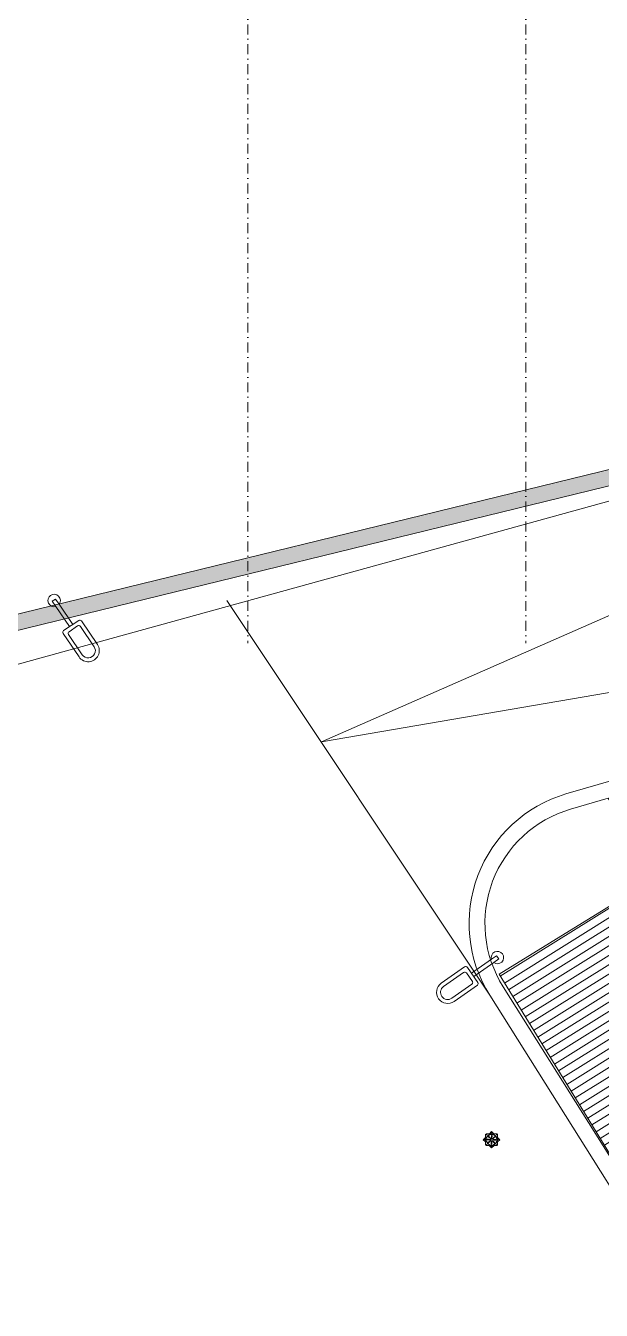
# Model space of a CAD drawing. Header units: metres. Extents: x -17822 to 152406, y -4219 to 19791.
# Drawn here: x 113741 to 115190, y 6949 to 10186 of the extents above; entities that cross this region are included whole.
import ezdxf

# ---------------------------------------------------------------- set-up
doc = ezdxf.new("R2010")
doc.units = ezdxf.units.M
doc.header["$LTSCALE"] = 100
doc.header["$MEASUREMENT"] = 0
doc.linetypes.add('DASHDOT2', pattern=[0.5, 0.25, -0.125, 0, -0.125])
doc.layers.get('0').update_dxf_attribs({"color": 9, "lineweight": 9})
for name, color, linetype, lineweight in [('06D', 9, 'Continuous', 9), ('09', 9, 'Continuous', 9), ('24', 9, 'DASHDOT2', 9)]:
    doc.layers.add(name, color=color, linetype=linetype, lineweight=lineweight)

# ---------------------------------------------------------------- blocks, each defined once
blk = doc.blocks.new('p-suzgec')
at = {"ltscale": 25}
for p, q in [((-21.10965004498212, 9.095e-13), (-15.45000000000072, 5.659650045004128)), ((-15.45000000000072, -5.659650045001398), (-21.10965004498212, 9.095e-13)), ((-15.45000000000072, 5.659650045004128), (-15.25, 5.859650045004855)), ((-15.45000000000072, -5.659650045001398), (-15.45000000000072, 5.659650045004128)), ((-13.25, 15.00000000000091), (-15.25, 13.00000000000091)), ((-15.25, 13.00000000000091), (-15.25, -12.99999999999909)), ((12.75, 15.00000000000091), (-13.25, 15.00000000000091)), ((-10.49204573235329, 1.197096556985343), (-3.392690966185909, 0.2624487707616936)), ((-6.109650044982118, 15.00000000000091), (-5.90965004498139, 15.20000000000164)), ((-5.893768782261759, 12.31870017218989), (-5.974186235293018, 12.51284507791206)), ((-5.90965004498139, 15.20000000000164), (-0.25, 20.85965004500486)), ((-5.90965004498139, 15.20000000000164), (5.409650045028684, 15.20000000000164)), ((-5.759735876508785, 11.9951161132858), (-5.893768782261759, 12.3187001721908)), ((-5.05030670277847, 12.89552851027656), (-4.969889249747211, 12.7013836045553)), ((-4.969889249747211, 12.7013836045553), (-4.835856343990599, 12.37779954565121)), ((-3.269797998480498, 0.2462696046241035), (-3.392690966185909, 0.2624487707616936)), ((-0.25, 0), (-0.5, 0)), ((-0.25, 20.85965004500486), (5.409650045028684, 15.20000000000164)), ((-0.25, 0), (-0.25, 0.25)), ((-0.25, 0), (0, 0)), ((-0.25, 0), (-0.25, -0.25)), ((-0.0037303953431547, 3.019797998473222), (0.0124487707398657, 3.142690966207737)), ((0.9470965569853432, 10.24204573236784), (0.0124487707398657, 3.142690966207737)), ((5.409650045028684, 15.20000000000164), (5.609650044982118, 15.00000000000091)), ((12.06870017219262, 5.64376878227722), (12.26284507792297, 5.724186235293018)), ((12.64552851030748, 4.800306702782108), (12.45138360457349, 4.71988924976631)), ((14.75, 13.00000000000091), (12.75, 15.00000000000091)), ((14.75, -12.99999999999909), (14.75, 13.00000000000091)), ((14.75, 5.859650045004855), (14.95000000000073, 5.659650045004128)), ((14.95000000000073, 5.659650045004128), (14.95000000000073, -5.659650045001398)), ((14.95000000000073, 5.659650045004128), (20.60965004498212, 9.095e-13)), ((20.60965004498212, 9.095e-13), (14.95000000000073, -5.659650045001398)), ((-15.25, -5.859650045002126), (-15.45000000000072, -5.659650045002308)), ((-15.25, -12.99999999999909), (-13.25, -14.99999999999909)), ((-13.25, -14.99999999999909), (12.75, -14.99999999999909)), ((-13.14552851026019, -4.800306702773923), (-12.95138360452984, -4.719889249758125)), ((-12.95138360452984, -4.719889249758125), (-12.62779954564758, -4.585856343992418)), ((-12.56870017219262, -5.643768782269944), (-12.76284507787932, -5.724186235285742)), ((-12.2451161132667, -5.509735876504237), (-12.56870017219262, -5.643768782269944)), ((-5.90965004498139, -15.19999999999891), (-6.109650044982118, -14.99999999999909)), ((5.409650045028684, -15.19999999999891), (-5.90965004498139, -15.19999999999891)), ((-0.25, -20.85965004500213), (-5.90965004498139, -15.19999999999891)), ((-1.447096556985343, -10.24204573236329), (-0.5124487707398658, -3.14269096620228)), ((-0.4962696046095516, -3.019797998468675), (-0.5124487707398658, -3.14269096620228)), ((5.409650045028684, -15.19999999999891), (-0.25, -20.85965004500213)), ((2.769797998480498, -0.2462696046186465), (2.892690966185909, -0.2624487707571461)), ((9.992045732353288, -1.197096556980795), (2.892690966185909, -0.2624487707571461)), ((4.469889249790867, -12.70138360454803), (4.335856343990599, -12.37779954564394)), ((4.55030670277847, -12.89552851026928), (4.469889249790867, -12.70138360454803)), ((5.259735876508785, -11.99511611327761), (5.393768782261759, -12.31870017218261)), ((5.393768782261759, -12.31870017218352), (5.474186235293018, -12.51284507790478)), ((5.609650044982118, -14.99999999999909), (5.409650045028684, -15.19999999999891)), ((12.75, -14.99999999999909), (14.75, -12.99999999999909)), ((14.95000000000073, -5.659650045002308), (14.75, -5.859650045002126))]:
    blk.add_line(p, q, dxfattribs=at)
for centre, radius in [((-17.92766952966485, 9.095e-13), 0.4000000000000008), ((-17.92766952966485, 9.095e-13), 0.3580950766099034), ((-0.25, 3.638e-12), 14.29999999999999), ((-12.75, 12.50000000000091), 0.3), ((-0.25, 17.67766952966485), 0.4000000000000008), ((-0.25, 17.67766952966485), 0.3580950766099034), ((12.25, 12.50000000000091), 0.3), ((17.42766952966485, 9.095e-13), 0.4000000000000007), ((17.42766952966485, 9.095e-13), 0.3580950766099034), ((-12.75, -12.49999999999909), 0.3), ((-0.25, -17.67766952966212), 0.4000000000000008), ((-0.25, -17.67766952966303), 0.3580950766099034), ((12.25, -12.49999999999909), 0.3)]:
    blk.add_circle(centre, radius, dxfattribs=at)
for centre, radius, start, end in [((-0.25, 3.638e-12), 13.54999999999999, 114.6147155052263, 200.3852844985426), ((-0.25, 5.457000000000001e-12), 13.7599999999984, 110.417572820394, 114.5824271695058), ((-0.25, 5.457000000000001e-12), 13.69999999999724, 110.4084486708165, 114.5915513307097), ((-0.25, 3.638e-12), 13.25238115423705, 110.3377704009891, 114.662229603447), ((-0.25, 3.638e-12), 13.1999999999999, 110.3291859899087, 114.6708140010805), ((-0.25, 3.638e-12), 13.54999999999999, 24.61471550310444, 110.3852845044589), ((-0.25, 3.638e-12), 13.55, 294.6147155052263, 20.38528449854262), ((-0.25, 3.638e-12), 13.1999999999999, 20.32918599355558, 24.67081400469464), ((-0.25, 4.5475e-12), 13.252381154235, 20.33777040741776, 24.66222959722354), ((-0.25, 3.638e-12), 13.70000000000007, 20.40844866049673, 24.59155133977938), ((-0.25, 3.638e-12), 13.76000000000045, 20.41757282469414, 24.5824271715112), ((-0.25, 3.638e-12), 13.75999999999951, 200.4175728246941, 204.5824271715112), ((-0.25, 2.7285e-12), 13.69999999999724, 200.4084486604968, 204.5915513397793), ((-0.25, 3.638e-12), 13.25238115423775, 200.3377704074178, 204.6622295972235), ((-0.25, 3.638e-12), 13.19999999999993, 200.3291859935556, 204.6708140046947), ((-0.25, 3.638e-12), 13.54999999999999, 204.6147155031045, 290.385284504459), ((-0.25, 3.638e-12), 13.1999999999999, 290.3291859899087, 294.6708140010806), ((-0.25, 3.638e-12), 13.25238115423766, 290.3377704009891, 294.662229603447), ((-0.25, 3.638e-12), 13.6999999999992, 290.4084486708165, 294.5915513307097), ((-0.25, 3.638e-12), 13.75999999999945, 290.4175728203941, 294.5824271695058)]:
    blk.add_arc(centre, radius, start, end, dxfattribs=at)
for points, knots in [([(-10.46928606615256, -0.3026083914064657), (-10.56732460362764, -0.3053490773854719), (-10.6722236912683, -0.2878953862946218), (-10.86589724267833, -0.2104036031514624), (-10.95459624538125, -0.1501680073379248), (-11.09332100753818, -0.0094831150026948), (-11.15235923216824, 0.0796205597216613), (-11.22762912516555, 0.2747618499233795), (-11.24385338486172, 0.3808014860132971), (-11.2352074899245, 0.5788250360310486), (-11.20980300521478, 0.6830471218891035), (-11.11781185278596, 0.8708856371349611), (-11.05123238950182, 0.954504725161314), (-10.90077402060706, 1.082563609319549), (-10.80716266632225, 1.134839363046012), (-10.60749553441928, 1.195149470398973), (-10.50150064076297, 1.203397894883892), (-10.40409285239729, 1.192134245182387)], [2.169267774827236, 2.169267774827236, 2.169267774827236, 2.169267774827236, 2.468106939247626, 2.468106939247626, 2.768207167394642, 2.768207167394642, 3.065525473568619, 3.065525473568619, 3.362843779742595, 3.362843779742595, 3.66016208591657, 3.66016208591657, 3.957480392090545, 3.957480392090545, 4.257580620237561, 4.257580620237561, 4.556349938830072, 4.556349938830072, 4.556349938830072, 4.556349938830072]), ([(-7.690102921893412, 7.012150030668634), (-7.7613645941492, 7.079535787674103), (-7.823197827070544, 7.166052267220948), (-7.905350743232702, 7.357795114112379), (-7.925477411270549, 7.463107778654375), (-7.924091389962995, 7.660680240111105), (-7.902831906314532, 7.76543238170143), (-7.818070028442889, 7.956641963049151), (-7.754560966743155, 8.043095592849568), (-7.6084236007664, 8.177005816980454), (-7.516763773652201, 8.232738277215503), (-7.318894318119419, 8.300512597431405), (-7.212687903920594, 8.312561431635004), (-7.015746465651318, 8.296722604087336), (-6.912588702281938, 8.267493920629931), (-6.728757033451984, 8.168953623544438), (-6.647974808467553, 8.099836432354095), (-6.5870617039036, 8.022994121605734)], [2.169267774827237, 2.169267774827237, 2.169267774827237, 2.169267774827237, 2.468106939247627, 2.468106939247627, 2.768207167394643, 2.768207167394643, 3.065525473568619, 3.065525473568619, 3.362843779742594, 3.362843779742594, 3.660162085916569, 3.660162085916569, 3.957480392090544, 3.957480392090544, 4.257580620237561, 4.257580620237561, 4.556349938830071, 4.556349938830071, 4.556349938830071, 4.556349938830071]), ([(-3.468189580551551, 0.3901081838366735), (-3.467733072535338, 0.3900553960020261), (-3.467277114046737, 0.3900013961356308), (-3.466821718215214, 0.3899461926184813), (-3.437212401255237, 0.3863569230124995), (-3.406182339182123, 0.3768891133440775), (-3.350107435835525, 0.3466170273277385), (-3.325063247746584, 0.3258101064066068), (-3.286688151583803, 0.280251024167228), (-3.270521014557743, 0.2524370738501602), (-3.25009845909517, 0.1926051041818937), (-3.245846746209281, 0.1605853841356293), (-3.248442583251744, 0.1011309400646496), (-3.255468819617817, 0.0696036259168977), (-3.281028360874188, 0.0117792779492447), (-3.29955812254775, -0.0145197730553264), (-3.341757925554702, -0.0565608792230705), (-3.368520255571638, -0.0751058787136572), (-3.427020163089764, -0.1003755204546906), (-3.458757320418953, -0.107102854140976), (-3.494906053318119, -0.1083094372770574), (-3.501333430594968, -0.1082818879949627), (-3.507811567000317, -0.1079990464531875)], [-0.001398503542098, -0.001398503542098, -0.001398503542098, -0.001398503542098, 0, 0, 0, 0.0909291013476903, 0.0909291013476903, 0.1818582026953806, 0.1818582026953806, 0.2711248308511078, 0.2711248308511078, 0.360391459006835, 0.360391459006835, 0.4496580871625623, 0.4496580871625623, 0.5389247153182894, 0.5389247153182894, 0.6298538166659796, 0.6298538166659796, 0.7207829180136698, 0.7207829180136698, 0.7401198426695906, 0.7401198426695906, 0.7401198426695906, 0.7401198426695906]), ([(-2.249755533317511, 2.55145181773696), (-2.249470060087332, 2.551091691197143), (-2.249185832450166, 2.550731096196614), (-2.248902853716572, 2.550370047927572), (-2.230503901744668, 2.526895102228081), (-2.215257086885685, 2.498258782501579), (-2.197011739808658, 2.437202240796069), (-2.194015539436804, 2.404780610694615), (-2.199095384730753, 2.345430183973803), (-2.207330925390124, 2.3143308588742), (-2.235197589405288, 2.257582339924738), (-2.25483253551647, 2.231934563717913), (-2.29870871012099, 2.191729457151268), (-2.325970187132043, 2.174404578888243), (-2.384931500630045, 2.151589915259137), (-2.416630258085206, 2.146096198092891), (-2.476197576150299, 2.146208413690146), (-2.508234696135332, 2.152018943839721), (-2.56746871247742, 2.175516290128143), (-2.594667214900255, 2.193200905996491), (-2.621081412165949, 2.217908737056859), (-2.625606773981417, 2.222473059415278), (-2.629987508942576, 2.227253792732881)], [-0.0013985035420983, -0.0013985035420983, -0.0013985035420983, -0.0013985035420983, 0, 0, 0, 0.0909291013476902, 0.0909291013476902, 0.1818582026953803, 0.1818582026953803, 0.2711248308511076, 0.2711248308511076, 0.3603914590068348, 0.3603914590068348, 0.4496580871625623, 0.4496580871625623, 0.5389247153182897, 0.5389247153182897, 0.62985381666598, 0.62985381666598, 0.7207829180136703, 0.7207829180136703, 0.7401198426695902, 0.7401198426695902, 0.7401198426695902, 0.7401198426695902]), ([(-0.5526083914082847, 10.2192860661753), (-0.555349077378196, 10.31732460362218), (-0.5378953862928029, 10.42222369127557), (-0.4604036031305441, 10.61589724269288), (-0.4001680073342869, 10.7045962453667), (-0.2594831150017853, 10.84332100757365), (-0.1703794402528729, 10.90235923217369), (0.0247618499197415, 10.97762912517009), (0.1308014859896502, 10.9938533848599), (0.3288250360637903, 10.98520748994815), (0.4330471219036554, 10.95980300522024), (0.6208856371231378, 10.86781185280324), (0.7045047251522192, 10.80123238952001), (0.8325636093504726, 10.6507740206307), (0.8848393630687496, 10.55716266634772), (0.9451494704007928, 10.35749553441656), (0.9533978948820732, 10.25150064075751), (0.9421342452042154, 10.15409285243368)], [2.169267774827236, 2.169267774827236, 2.169267774827236, 2.169267774827236, 2.468106939247626, 2.468106939247626, 2.768207167394642, 2.768207167394642, 3.065525473568616, 3.065525473568616, 3.362843779742592, 3.362843779742592, 3.660162085916569, 3.660162085916569, 3.957480392090545, 3.957480392090545, 4.257580620237561, 4.257580620237561, 4.556349938830072, 4.556349938830072, 4.556349938830072, 4.556349938830072]), ([(0.1401081838630489, 3.218189580550642), (0.1400553959902027, 3.21773307254898), (0.1400013961356308, 3.217277114074931), (0.1399461926412187, 3.216821718233403), (0.1363569230306894, 3.187212401255237), (0.1268891133368015, 3.156182339190308), (0.0966170273241005, 3.100107435855533), (0.0758101064238872, 3.07506324777205), (0.0302510241963319, 3.036688151610178), (0.0024370738756261, 3.020521014591395), (-0.0573948957971879, 3.000098459116088), (-0.0894146158825606, 2.995846746205643), (-0.1488690599326219, 2.998442583293581), (-0.1803963740821928, 3.005468819636007), (-0.2382207220434793, 3.031028360878735), (-0.2645197730525979, 3.049558122558663), (-0.3065608792021521, 3.091757925545607), (-0.3251058787100192, 3.118520255578914), (-0.3503755204365007, 3.177020163118868), (-0.357102854130062, 3.208757320413496), (-0.3583094372879714, 3.24490605333267), (-0.3582818879731349, 3.251333430631348), (-0.3579990464277216, 3.257811566986674)], [-0.0013985035420976, -0.0013985035420976, -0.0013985035420976, -0.0013985035420976, 0, 0, 0, 0.0909291013476903, 0.0909291013476903, 0.1818582026953805, 0.1818582026953805, 0.2711248308511078, 0.2711248308511078, 0.3603914590068352, 0.3603914590068352, 0.4496580871625627, 0.4496580871625627, 0.5389247153182901, 0.5389247153182901, 0.6298538166659801, 0.6298538166659801, 0.7207829180136702, 0.7207829180136702, 0.7401198426695911, 0.7401198426695911, 0.7401198426695911, 0.7401198426695911]), ([(2.301451817758788, 1.999755533368443), (2.301091691198962, 1.999470060100065), (2.300731096183881, 1.99918583244289), (2.300370047938486, 1.998902853736581), (2.276895102251728, 1.980503901793781), (2.248258782503398, 1.965257086905694), (2.187202240806072, 1.947011739806839), (2.154780610697343, 1.94401553946227), (2.095430183970165, 1.949095384733482), (2.064330858876928, 1.95733092539649), (2.007582339923828, 1.985197589414383), (1.981934563722461, 2.004832535560126), (1.94172945716491, 2.048708710142818), (1.924404578887333, 2.075970187132952), (1.901589915250951, 2.134931500635502), (1.896096198121085, 2.16663025807793), (1.896208413691056, 2.226197576193953), (1.902018943848815, 2.25823469613806), (1.925516290124505, 2.317468712490153), (1.943200905992853, 2.344667214898436), (1.967908737064135, 2.371081412195053), (1.972473059409821, 2.375606773983236), (1.977253792712872, 2.379987508958038)], [-0.0013985035420974, -0.0013985035420974, -0.0013985035420974, -0.0013985035420974, 0, 0, 0, 0.0909291013476903, 0.0909291013476903, 0.1818582026953806, 0.1818582026953806, 0.2711248308511081, 0.2711248308511081, 0.3603914590068356, 0.3603914590068356, 0.4496580871625627, 0.4496580871625627, 0.5389247153182897, 0.5389247153182897, 0.6298538166659798, 0.6298538166659798, 0.7207829180136698, 0.7207829180136698, 0.7401198426695906, 0.7401198426695906, 0.7401198426695906, 0.7401198426695906]), ([(2.968189580551551, -0.3901081838275786), (2.967733072582632, -0.3900553959929311), (2.967277114094031, -0.3900013961274453), (2.966821718262509, -0.3899461926093863), (2.937212401255237, -0.3863569230034045), (2.906182339182123, -0.3768891133349825), (2.850107435882819, -0.3466170273186435), (2.825063247793877, -0.3258101063975118), (2.786688151583803, -0.2802510241590426), (2.770521014601399, -0.2524370738410653), (2.75009845909517, -0.1926051041737082), (2.74584674620928, -0.1605853841265343), (2.748442583299038, -0.1011309400564642), (2.755468819661473, -0.0696036259078028), (2.781028360874188, -0.0117792779401498), (2.79955812254775, 0.0145197730644213), (2.841757925554702, 0.05656087923125599), (2.868520255571638, 0.0751058787227521), (2.927020163089764, 0.100375520462876), (2.958757320418953, 0.1071028541500709), (2.994906053318119, 0.1083094372861524), (3.001333430642262, 0.1082818880040577), (3.007811567000317, 0.1079990464622824)], [-0.0013985035420981, -0.0013985035420981, -0.0013985035420981, -0.0013985035420981, 0, 0, 0, 0.0909291013476898, 0.0909291013476898, 0.1818582026953796, 0.1818582026953796, 0.2711248308511073, 0.2711248308511073, 0.360391459006835, 0.360391459006835, 0.4496580871625626, 0.4496580871625626, 0.5389247153182902, 0.5389247153182902, 0.6298538166659802, 0.6298538166659802, 0.7207829180136704, 0.7207829180136704, 0.7401198426695906, 0.7401198426695906, 0.7401198426695906, 0.7401198426695906]), ([(6.762150030677731, 7.440102921889774), (6.829535787692293, 7.511364594176484), (6.9160522672355, 7.573197827068725), (7.107795114116014, 7.655350743266353), (7.213107778690755, 7.675477411273277), (7.410680240114742, 7.674091389966633), (7.515432381722348, 7.652831906304527), (7.706641963031871, 7.568070028470174), (7.793095592875033, 7.504560966763165), (7.927005816996825, 7.358423600789138), (7.982738277223687, 7.26676377370677), (8.050512597430497, 7.068894318123966), (8.062561431666836, 6.962687903968799), (8.046722604100067, 6.765746465661322), (8.01749392063357, 6.662588702301036), (7.918953623528067, 6.478757033448347), (7.849836432375013, 6.397974808483922), (7.772994121631199, 6.3370617039036)], [2.169267774827235, 2.169267774827235, 2.169267774827235, 2.169267774827235, 2.468106939247627, 2.468106939247627, 2.768207167394643, 2.768207167394643, 3.065525473568619, 3.065525473568619, 3.362843779742595, 3.362843779742595, 3.660162085916571, 3.660162085916571, 3.957480392090547, 3.957480392090547, 4.257580620237563, 4.257580620237563, 4.556349938830074, 4.556349938830074, 4.556349938830074, 4.556349938830074]), ([(9.969286066152563, 0.3026083914146511), (10.06732460362764, 0.3053490773936573), (10.1722236912683, 0.2878953863018978), (10.36589724267833, 0.2104036031596479), (10.45459624538125, 0.1501680073461102), (10.59332100758183, 0.0094831150108803), (10.65235923216824, -0.0796205597143853), (10.72762912521284, -0.274761849915194), (10.74385338486172, -0.3808014860060211), (10.7352074899718, -0.5788250360237726), (10.70980300521478, -0.683047121880918), (10.61781185283325, -0.8708856371267756), (10.55123238954547, -0.9545047251531286), (10.40077402060706, -1.082563609312273), (10.30716266636591, -1.134839363037826), (10.10749553441928, -1.195149470391697), (10.00150064076297, -1.203397894875706), (9.904092852444592, -1.192134245175111)], [2.169267774827239, 2.169267774827239, 2.169267774827239, 2.169267774827239, 2.468106939247626, 2.468106939247626, 2.768207167394643, 2.768207167394643, 3.065525473568619, 3.065525473568619, 3.362843779742594, 3.362843779742594, 3.66016208591657, 3.66016208591657, 3.957480392090547, 3.957480392090547, 4.257580620237561, 4.257580620237561, 4.556349938830072, 4.556349938830072, 4.556349938830072, 4.556349938830072]), ([(-7.262150030677731, -7.440102921881588), (-7.329535787644999, -7.511364594169207), (-7.416052267188205, -7.573197827060539), (-7.607795114068722, -7.655350743258167), (-7.713107778643462, -7.675477411265093), (-7.910680240114742, -7.674091389959358), (-8.015432381722349, -7.65283190629634), (-8.20664196303187, -7.568070028462897), (-8.293095592827738, -7.504560966754979), (-8.427005816949531, -7.358423600780952), (-8.482738277176395, -7.266763773698585), (-8.550512597430497, -7.06889431811669), (-8.562561431619542, -6.962687903960612), (-8.546722604056413, -6.765746465653138), (-8.51749392063357, -6.66258870229285), (-8.418953623528067, -6.478757033440161), (-8.34983643232772, -6.397974808475738), (-8.272994121583906, -6.337061703896325)], [2.169267774827236, 2.169267774827236, 2.169267774827236, 2.169267774827236, 2.468106939247626, 2.468106939247626, 2.768207167394642, 2.768207167394642, 3.065525473568618, 3.065525473568618, 3.362843779742593, 3.362843779742593, 3.66016208591657, 3.66016208591657, 3.957480392090547, 3.957480392090547, 4.257580620237563, 4.257580620237563, 4.556349938830072, 4.556349938830072, 4.556349938830072, 4.556349938830072]), ([(-2.801451817715134, -1.999755533360257), (-2.801091691198962, -1.99947006009188), (-2.800731096183881, -1.999185832433795), (-2.80037004789483, -1.998902853727486), (-2.776895102208072, -1.980503901784686), (-2.748258782456105, -1.965257086897508), (-2.687202240806072, -1.947011739797744), (-2.654780610697344, -1.944015539454085), (-2.595430183970165, -1.949095384724387), (-2.564330858876928, -1.957330925388305), (-2.507582339923828, -1.985197589405288), (-2.481934563722461, -2.00483253555194), (-2.441729457117617, -2.048708710133723), (-2.424404578887333, -2.075970187124767), (-2.401589915250951, -2.134931500626407), (-2.396096198073792, -2.166630258068835), (-2.396208413643762, -2.226197576184858), (-2.402018943801522, -2.258234696128965), (-2.425516290124505, -2.317468712481058), (-2.443200905992853, -2.344667214889341), (-2.467908737016841, -2.371081412185958), (-2.472473059409821, -2.37560677397505), (-2.477253792712872, -2.379987508948943)], [-0.0013985035420968, -0.0013985035420968, -0.0013985035420968, -0.0013985035420968, 0, 0, 0, 0.09092910134769, 0.09092910134769, 0.18185820269538, 0.18185820269538, 0.2711248308511075, 0.2711248308511075, 0.3603914590068351, 0.3603914590068351, 0.4496580871625629, 0.4496580871625629, 0.5389247153182906, 0.5389247153182906, 0.6298538166659805, 0.6298538166659805, 0.7207829180136704, 0.7207829180136704, 0.74011984266959, 0.74011984266959, 0.74011984266959, 0.74011984266959]), ([(0.0526083914082847, -10.21928606616711), (0.055349077378196, -10.31732460361491), (0.0378953863400966, -10.42222369126739), (-0.0395963968258002, -10.6158972426856), (-0.0998319926220575, -10.70459624535942), (-0.2405168849509209, -10.84332100756546), (-0.3296205596998334, -10.90235923216551), (-0.5247618499197415, -10.97762912516191), (-0.6308014859896502, -10.99385338485262), (-0.8288250360164965, -10.98520748994087), (-0.9330471218563616, -10.95980300521205), (-1.120885637123137, -10.86781185279597), (-1.204504725152219, -10.80123238951182), (-1.332563609303178, -10.65077402062252), (-1.384839363025093, -10.55716266634044), (-1.445149470353499, -10.35749553440837), (-1.453397894882073, -10.25150064074932), (-1.442134245160559, -10.15409285242549)], [2.169267774827236, 2.169267774827236, 2.169267774827236, 2.169267774827236, 2.468106939247626, 2.468106939247626, 2.768207167394642, 2.768207167394642, 3.065525473568619, 3.065525473568619, 3.362843779742594, 3.362843779742594, 3.660162085916569, 3.660162085916569, 3.957480392090545, 3.957480392090545, 4.257580620237561, 4.257580620237561, 4.556349938830071, 4.556349938830071, 4.556349938830071, 4.556349938830071]), ([(-0.6401081838193932, -3.218189580541547), (-0.6400553959902027, -3.217733072539886), (-0.6400013960883371, -3.217277114065836), (-0.639946192597563, -3.216821718224308), (-0.6363569229833957, -3.187212401247052), (-0.6268891133368016, -3.156182339181214), (-0.5966170273241005, -3.100107435846439), (-0.5758101063765935, -3.075063247763864), (-0.5302510241526761, -3.036688151601993), (-0.5024370738319704, -3.020521014583209), (-0.4426051041591564, -3.000098459106993), (-0.4105853841174394, -2.995846746197457), (-0.3511309400200844, -2.998442583285395), (-0.3196036259178072, -3.005468819627822), (-0.2617792779128649, -3.031028360870549), (-0.2354802269037464, -3.049558122550478), (-0.1934391207541921, -3.091757925536512), (-0.1748941212426871, -3.118520255570729), (-0.1496244795162056, -3.177020163109773), (-0.1428971458226442, -3.208757320404402), (-0.1416905627120286, -3.244906053323575), (-0.1417181119795714, -3.251333430623162), (-0.1420009535286226, -3.257811566978488)], [-0.0013985035420976, -0.0013985035420976, -0.0013985035420976, -0.0013985035420976, 0, 0, 0, 0.0909291013476901, 0.0909291013476901, 0.1818582026953802, 0.1818582026953802, 0.2711248308511076, 0.2711248308511076, 0.3603914590068349, 0.3603914590068349, 0.4496580871625624, 0.4496580871625624, 0.5389247153182898, 0.5389247153182898, 0.62985381666598, 0.62985381666598, 0.7207829180136702, 0.7207829180136702, 0.740119842669591, 0.740119842669591, 0.740119842669591, 0.740119842669591]), ([(1.749755533364805, -2.551451817727866), (1.749470060130988, -2.551091691188049), (1.749185832450166, -2.550731096187519), (1.748902853716572, -2.550370047918477), (1.730503901791962, -2.526895102218986), (1.715257086929341, -2.498258782492484), (1.697011739808658, -2.437202240787884), (1.694015539484098, -2.40478061068552), (1.699095384778047, -2.345430183965618), (1.707330925390124, -2.314330858866014), (1.735197589405288, -2.257582339916552), (1.754832535563764, -2.231934563708819), (1.798708710168284, -2.191729457143082), (1.825970187132043, -2.174404578880057), (1.884931500630045, -2.151589915250951), (1.916630258085206, -2.146096198084705), (1.976197576197591, -2.146208413681961), (2.008234696135332, -2.152018943831535), (2.06746871247742, -2.175516290119048), (2.094667214900255, -2.193200905987396), (2.121081412209605, -2.217908737048674), (2.125606773981417, -2.222473059406183), (2.12998750898987, -2.227253792724695)], [-0.001398503542097, -0.001398503542097, -0.001398503542097, -0.001398503542097, 0, 0, 0, 0.0909291013476904, 0.0909291013476904, 0.1818582026953808, 0.1818582026953808, 0.2711248308511082, 0.2711248308511082, 0.3603914590068356, 0.3603914590068356, 0.4496580871625637, 0.4496580871625637, 0.5389247153182916, 0.5389247153182916, 0.6298538166659814, 0.6298538166659814, 0.7207829180136712, 0.7207829180136712, 0.7401198426695922, 0.7401198426695922, 0.7401198426695922, 0.7401198426695922]), ([(7.190102921893412, -7.01215003066045), (7.261364594196492, -7.079535787666828), (7.323197827070544, -7.166052267212763), (7.405350743279996, -7.357795114104192), (7.425477411270549, -7.463107778647099), (7.424091389962995, -7.660680240102919), (7.402831906314532, -7.765432381693244), (7.318070028490182, -7.956641963040965), (7.25456096679045, -8.043095592842292), (7.108423600810057, -8.177005816973177), (7.016763773699495, -8.232738277208227), (6.818894318119419, -8.300512597423221), (6.712687903967888, -8.312561431627728), (6.515746465651318, -8.296722604080058), (6.412588702329231, -8.267493920621746), (6.228757033451984, -8.168953623536252), (6.147974808467553, -8.099836432345908), (6.0870617039036, -8.022994121597547)], [2.169267774827236, 2.169267774827236, 2.169267774827236, 2.169267774827236, 2.468106939247625, 2.468106939247625, 2.768207167394641, 2.768207167394641, 3.065525473568616, 3.065525473568616, 3.362843779742593, 3.362843779742593, 3.660162085916569, 3.660162085916569, 3.957480392090544, 3.957480392090544, 4.257580620237561, 4.257580620237561, 4.556349938830071, 4.556349938830071, 4.556349938830071, 4.556349938830071])]:
    blk.add_open_spline(points, degree=3, knots=knots, dxfattribs=at)
for points, weights in [([(-10.40409285239729, 1.192134245182387), (-5.137961372733116, 0.5831905324957916), (-3.468189580551551, 0.3901081838366735)], [1.043571220722654, 1.194704331472031, 1]), ([(-2.629987508942576, 2.227253792732881), (-3.853269404593447, 3.384001507533867), (-7.690102921893412, 7.012150030668634)], [1, 1.192890122442924, 1.043369591779915]), ([(-6.5870617039036, 8.022994121605734), (-3.29393265312683, 3.868688613823906), (-2.249755533317511, 2.55145181773696)], [1.043571221280278, 1.194704334353847, 1]), ([(-0.3579990464277216, 3.257811566986674), (-0.4050458169076592, 4.94074664376967), (-0.5526083914082847, 10.2192860661753)], [1, 1.192890122297644, 1.043369591750457]), ([(0.9421342452042154, 10.15409285243368), (0.3331905324957916, 4.887961372754035), (0.1401081838630489, 3.218189580550642)], [1.043571220429301, 1.194704329934248, 1]), ([(1.977253792712872, 2.379987508958038), (3.1340015070964, 3.603269404147794), (6.762150030677731, 7.440102921889774)], [1, 1.192890120171966, 1.043369591338578]), ([(7.772994121631199, 6.3370617039036), (3.61868861243056, 3.043932652093643), (2.301451817758788, 1.999755533368443)], [1.043571220057412, 1.194704328018913, 1]), ([(11.745116113314, 5.509735876511513), (11.90479123769182, 5.575875478612941), (12.06870017219262, 5.64376878227722)], [1.025547445254197, 1.012779980401008, 1]), ([(12.45138360457349, 4.71988924976631), (12.28747467007633, 4.651995946097487), (12.12779954564757, 4.585856344000604)], [1, 1.012779980401774, 1.025547445255728]), ([(-3.507811567000317, -0.1079990464531875), (-5.190746644744649, -0.1550458169504054), (-10.46928606615256, -0.3026083914064657)], [1, 1.192890124490874, 1.043369592179161]), ([(-8.272994121583906, -6.337061703896325), (-4.118688613409176, -3.04393265285762), (-2.801451817715134, -1.999755533359348)], [1.043571220942109, 1.194704332602387, 1]), ([(-2.477253792712872, -2.379987508948943), (-3.634001507609355, -3.603269404687125), (-7.262150030677731, -7.440102921881588)], [1, 1.192890123265694, 1.0433695919387]), ([(-1.442134245160559, -10.15409285242549), (-0.8331905324957914, -4.887961373042343), (-0.6401081838193932, -3.218189580541547)], [1.043571221026345, 1.194704333048303, 1]), ([(-0.1420009535286226, -3.257811566977578), (-0.0949541830923408, -4.940746641929763), (0.0526083914082847, -10.21928606616711)], [1, 1.192890113385196, 1.043369590024122]), ([(6.0870617039036, -8.022994121597547), (2.79393265186809, -3.868688612164078), (1.749755533364805, -2.551451817727866)], [1.043571219823404, 1.19470432680835, 1]), ([(2.12998750898987, -2.227253792724695), (3.353269403614831, -3.384001506543427), (7.190102921893412, -7.01215003066045)], [1, 1.192890117810992, 1.043369590879193])]:
    blk.add_rational_spline(points, weights, degree=2, dxfattribs=at)
for points, weights, knots in [([(3.007811567000317, 0.1079990464622824), (3.534545359063487, 0.1227239898989865), (6.012470738496631, 0.1919948656295673), (9.969286066152563, 0.3026083914146511)], [4.140647999070912, 3.567000401618872, 2.159536505705722, 1.324805863231822], [27.48414514386062, 27.48414514386062, 27.48414514386062, 27.50397367069815, 27.53272487457785, 27.53272487457785, 27.53272487457785]), ([(9.904092852397296, -1.192134245175111), (7.924256886122747, -0.9631979437353948), (4.697911481744085, -0.5901228018619804), (3.266394278871302, -0.4245907782787981), (2.968189580551551, -0.3901081838275786)], [1.324767237256654, 1.644854720390148, 2.713119413791541, 3.811418397336341, 4.162423829478075], [0.005902243483629999, 0.005902243483629999, 0.005902243483629999, 0.0175391276016079, 0.0447722171783756, 0.0575812293957394, 0.0575812293957394, 0.0575812293957394])]:
    blk.add_rational_spline(points, weights, degree=2, knots=knots, dxfattribs=at)
blk = doc.blocks.new('p-platform_süzgeç')
at = {"layer": '06D'}
blk.add_blockref('p-suzgec', (-9510.744665643333, -1251.317816466883), dxfattribs=at)
blk = doc.blocks.new('p-akslar_yeni')
at = {"layer": '24'}
for points in [[(8715, 2315.122748873546), (8715, 55.00000430596992)], [(9415, 2315.122748873546), (9415, 55.00000430596992)]]:
    blk.add_lwpolyline(points, dxfattribs=at)
blk = doc.blocks.new('A$C442D6FDD')
at = {"layer": '06D', "color": 9}
for p, q in [((9747.032691539385, 6257.556706919999), (9781.451997472726, 6206.870958777193)), ((9755.305522156139, 6263.17456003189), (9789.724828089455, 6212.48881188907)), ((9804.615923144127, 6222.600947452802), (9766.560902418056, 6196.758823213461)), ((9811.561265008435, 6221.27345870038), (9851.818678132382, 6161.99053456379)), ((9805.490826789572, 6130.530557212564), (9765.23341366564, 6189.813481349156)), ((9813.763657406313, 6136.148410324449), (9779.124097394266, 6187.158503844302)), ((9801.960945639259, 6208.710263724168), (9780.451586146693, 6194.103845708614)), ((9808.906287503583, 6207.382774971748), (9843.54584751563, 6156.372681451896)), ((10717.87606959731, 5308.282404926749), (10776.55927853117, 5349.409104221005)), ((10809.92356774541, 5310.514063514645), (10783.52342947909, 5348.184113782497)), ((10844.02692165578, 5368.606188058669), (10793.85391835755, 5333.443659341789)), ((10849.76608216519, 5360.417046672207), (10799.59307886695, 5325.254517955353)), ((10723.61523010671, 5300.093263540301), (10774.10929765413, 5335.480802325148)), ((10795.99526584955, 5312.964044391698), (10781.07344860206, 5334.255811886627)), ((10794.77027541103, 5305.999893443757), (10744.27620786362, 5270.612354658911)), ((10808.6985773069, 5303.549912566721), (10750.01536837303, 5262.42321327245))]:
    blk.add_line(p, q, dxfattribs=at)
for points in [[(9755.305522156139, 6263.17456003189), (9746.436283045268, 6276.235370167389), (9738.163452428515, 6270.617517055496), (9747.032691539383, 6257.556706920001)], [(10849.76608216519, 5360.417046672207), (10862.69476713122, 5369.477800992379), (10856.9556066218, 5377.66694237884), (10844.02692165578, 5368.60618805867)]]:
    blk.add_lwpolyline(points, dxfattribs=at)
for centre, radius, start, end in [((9742.793499683712, 6272.69952295305), 15.72499999999999, 322.7192567464149, 285.6394513361789), ((9807.424849700068, 6218.464532144431), 4.999999999999998, 34.17935404133957, 124.1793540413103), ((9769.369828974006, 6192.622407905105), 4.999999999999998, 124.1793540413103, 214.1793540413395), ((9783.260512702636, 6189.967430400245), 4.999999999999998, 124.1793540413103, 214.1793540413395), ((9804.769872195215, 6204.573848415806), 4.999999999999998, 34.17935404133957, 124.1793540413103), ((9828.65475246097, 6146.260545888173), 28.00000000000039, 214.1793540413395, 34.17935404133957), ((9828.65475246097, 6146.260545888173), 18.00000000000038, 214.1793540413395, 34.17935404133957), ((10859.1056198596, 5373.068080647921), 15.725, 233.5636605759356, 196.483855165653), ((10779.42885878588, 5345.314533527785), 4.999999999999999, 35.02375787082886, 125.0237578707862), ((10733.94571898517, 5285.352809099606), 28.00000000000039, 125.0237578707862, 305.0237578707862), ((10776.97887790884, 5331.386231631924), 4.999999999999999, 35.02375787082886, 125.0237578707862), ((10791.90069515633, 5310.094464136982), 4.999999999999999, 305.0237578707862, 35.02375787082886), ((10805.82899705219, 5307.644483259942), 4.999999999999999, 305.0237578707862, 35.02375787082886), ((10733.94571898517, 5285.352809099606), 18.00000000000039, 125.0237578707862, 305.0237578707862)]:
    blk.add_arc(centre, radius, start, end, dxfattribs=at)

msp = doc.modelspace()

# ---------------------------------------------------------------- hatches: boundary and pattern name
at = {"layer": '06D'}
h = msp.add_hatch(dxfattribs=at)
h.set_pattern_fill('_USER', color=251, scale=20, angle=32, pattern_type=0)
h.set_pattern_definition([(32, (0, 1.818989403545856e-12), (-10.5983852846641, 16.96096192312852), [])])
h.paths.add_polyline_path([(114932.6209260893, 7795.472197673383), (115324.2442210828, 8036.783601010968), (115694.583309406, 7435.761800847094), (115819.047647762, 7402.74303356553), (115701.3757072315, 6959.178314850955), (115399.2378062628, 7038.201557126693)])
at = {"layer": '09'}
h = msp.add_hatch(color=254, dxfattribs=at)
h.dxf.hatch_style = 1
edge = h.paths.add_edge_path()
edge.add_line((124272.6448474713, 7746.261641486897), (124227.8341917282, 7746.437703596524))
edge.add_line((124227.8341917282, 7746.437703596524), (123822.1064804722, 8563.973382879962))
edge.add_line((123822.1064804722, 8563.973382879962), (120529.8994491357, 9957.506585002124))
edge.add_line((120529.8994491357, 9957.506585002124), (119094.9402432334, 10088.49832736925))
edge.add_line((119094.9402432334, 10088.49832736925), (116581.0173403215, 9361.32092117669))
edge.add_line((116581.0173403215, 9361.32092117669), (113145.2928235795, 8521.53749520531))
edge.add_arc((113414.018751017, 7599.91589393782), 960.0000000000048, 106.2555996785072, 124.1664276881318)
edge.add_line((112874.8840415514, 8394.22928615112), (110520.2254074587, 6796.021058734585))
edge.add_line((110520.2254074587, 6796.021058734585), (110497.7539944391, 6829.112382043588))
edge.add_line((110497.7539944391, 6829.112382043588), (112852.4200953236, 8427.32567749334))
edge.add_arc((113414.018751017, 7599.915893937818), 1000.000000000003, 106.20467169776589, 124.16642768813131, ccw=False)
edge.add_line((113134.9493469118, 8560.186828462218), (116570.7067130624, 9399.978283712075))
edge.add_line((116570.7067130624, 9399.978283712075), (119091.068181657, 10129.01810958637))
edge.add_line((119091.068181657, 10129.01810958637), (120539.747398979, 9996.773921718523))
edge.add_line((120539.747398979, 9996.773921718523), (123851.3671271928, 8595.023667210598))
edge.add_line((123851.3671271928, 8595.023667210598), (124272.6448474713, 7746.261641486897))

# ---------------------------------------------------------------- linework, layer by layer
at = {"layer": '06D'}
for points in [[(124272.6448474713, 7746.261641486897), (124227.8341917282, 7746.437703596524), (123822.1064804722, 8563.973382879962), (120529.8994491357, 9957.506585002124), (119094.9402432334, 10088.49832736925), (116581.0173403215, 9361.32092117669), (113145.2928235795, 8521.53749520531, 0.07831022260075556), (112874.8840415514, 8394.22928615112), (110520.2254074587, 6796.021058734585), (110497.7539944391, 6829.112382043588), (112852.4200953236, 8427.32567749334, -0.0785338044644039), (113134.9493469118, 8560.186828462218), (116570.7067130624, 9399.978283712075), (119091.068181657, 10129.01810958637), (120539.747398979, 9996.773921718523), (123851.3671271928, 8595.023667210598), (124272.6448474713, 7746.261641486897)], [(116964.7327187924, 9472.314441825023), (113179.2837838125, 8427.27890578725), (113043.7220567042, 8376.058879840522), (112917.8260373681, 8304.29074464082), (107649.3062248069, 4726.582969194162, -0.4142135623749171), (107579.8528061639, 4739.857856720263), (107551.7635406111, 4781.222009796759)], [(118513.6420946087, 6255.25826013746), (116673.2425982709, 6905.197927159969), (115791.7564268661, 7143.873046777124), (115867.8080319867, 7428.503509915232), (115720.3104867962, 7470.483101319665), (115247.4239048504, 8251.049890516771), (115225.9836549977, 8286.440082638963), (115101.3149633046, 8249.796437067243, 0.4972989191067819), (114909.3119748799, 7742.698864570138), (115499.2417677198, 6803.872047353048, 0.4600192944719266), (115729.8174656065, 6910.393953930634), (115781.4470936314, 7105.011985459189), (116661.343078641, 6866.979209464669), (118498.7687692973, 6218.089746095517)]]:
    msp.add_lwpolyline(points, format="xyb", dxfattribs=at)
msp.add_lwpolyline([(116966.1613084258, 9470.059003163695), (114485.4396539358, 8381.19840171726), (117145.471878831, 8837.3445104173)], dxfattribs=at)
at = {"layer": '06D', "elevation": 2.245262257e-07}
msp.add_lwpolyline([(114909.3119748799, 7742.698864570138), (114247.0163059863, 8737.57828900693)], dxfattribs=at)
at = {"layer": '06D'}
msp.add_lwpolyline([(115818.5665896958, 7400.929683799327), (115694.2432999157, 7436.313600869153), (115207.7251149567, 8239.381296207048), (115112.5949250131, 8211.419849623151, 0.4972989191067793), (114943.180523462, 7763.980815066702), (115526.2782836925, 6836.026639827943, 0.432897562826689), (115691.2446628209, 6920.989313768631), (115742.7844477933, 7115.268681652249)], format="xyb", close=True, dxfattribs=at)
msp.add_lwpolyline([(114932.6209260893, 7795.472197673383), (115324.2442210828, 8036.783601010968), (115694.583309406, 7435.761800847094), (115819.047647762, 7402.74303356553), (115701.3757072315, 6959.178314850955), (115399.2378062628, 7038.201557126693)], close=True, dxfattribs=at)

# ---------------------------------------------------------------- block references
for name, p in [('A$C442D6FDD', (104069.4733830786, 2464.55785253368)), ('p-platform_süzgeç', (124424.9999957124, 8630.000004305977))]:
    msp.add_blockref(name, p)
at = {"layer": '24'}
msp.add_blockref('p-akslar_yeni', (105585, 8575), dxfattribs=at)

doc.saveas('drawing.dxf')
